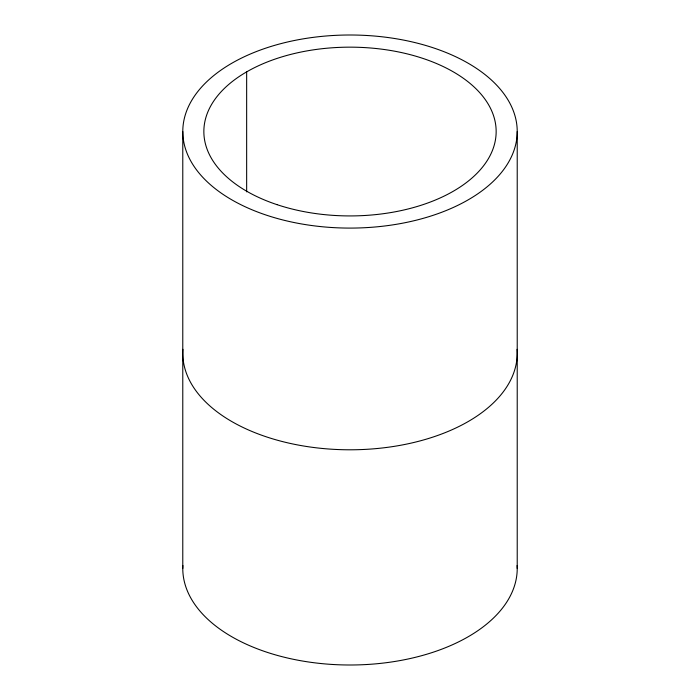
<?xml version="1.0" encoding="UTF-8"?>
<svg xmlns="http://www.w3.org/2000/svg" width="700" height="700" viewBox="0 0 700 700"><rect width="100%" height="100%" fill="white"/><g stroke="black" fill="none" stroke-linecap="round" stroke-linejoin="round"><path stroke-width="1.05" d="M517.221 131.548A167.221 96.547 0 0 1 266.394 215.154A167.221 96.547 0 0 1 266.394 47.933A167.221 96.547 0 0 1 517.221 131.548L517.221 568.452M246.654 71.881L246.654 191.852M182.779 131.548L182.779 568.452M517.081 349.317A167.221 96.547 0 0 1 350 449.794A167.221 96.547 0 0 1 182.919 349.317M517.142 565.46A167.221 96.547 0 0 1 350 665A167.221 96.547 0 0 1 182.857 565.46M276.92 204.619A146.151 84.385 0 0 0 496.151 131.548A146.151 84.385 0 0 0 276.92 58.467A146.151 84.385 0 0 0 276.92 204.619"/></g></svg>
